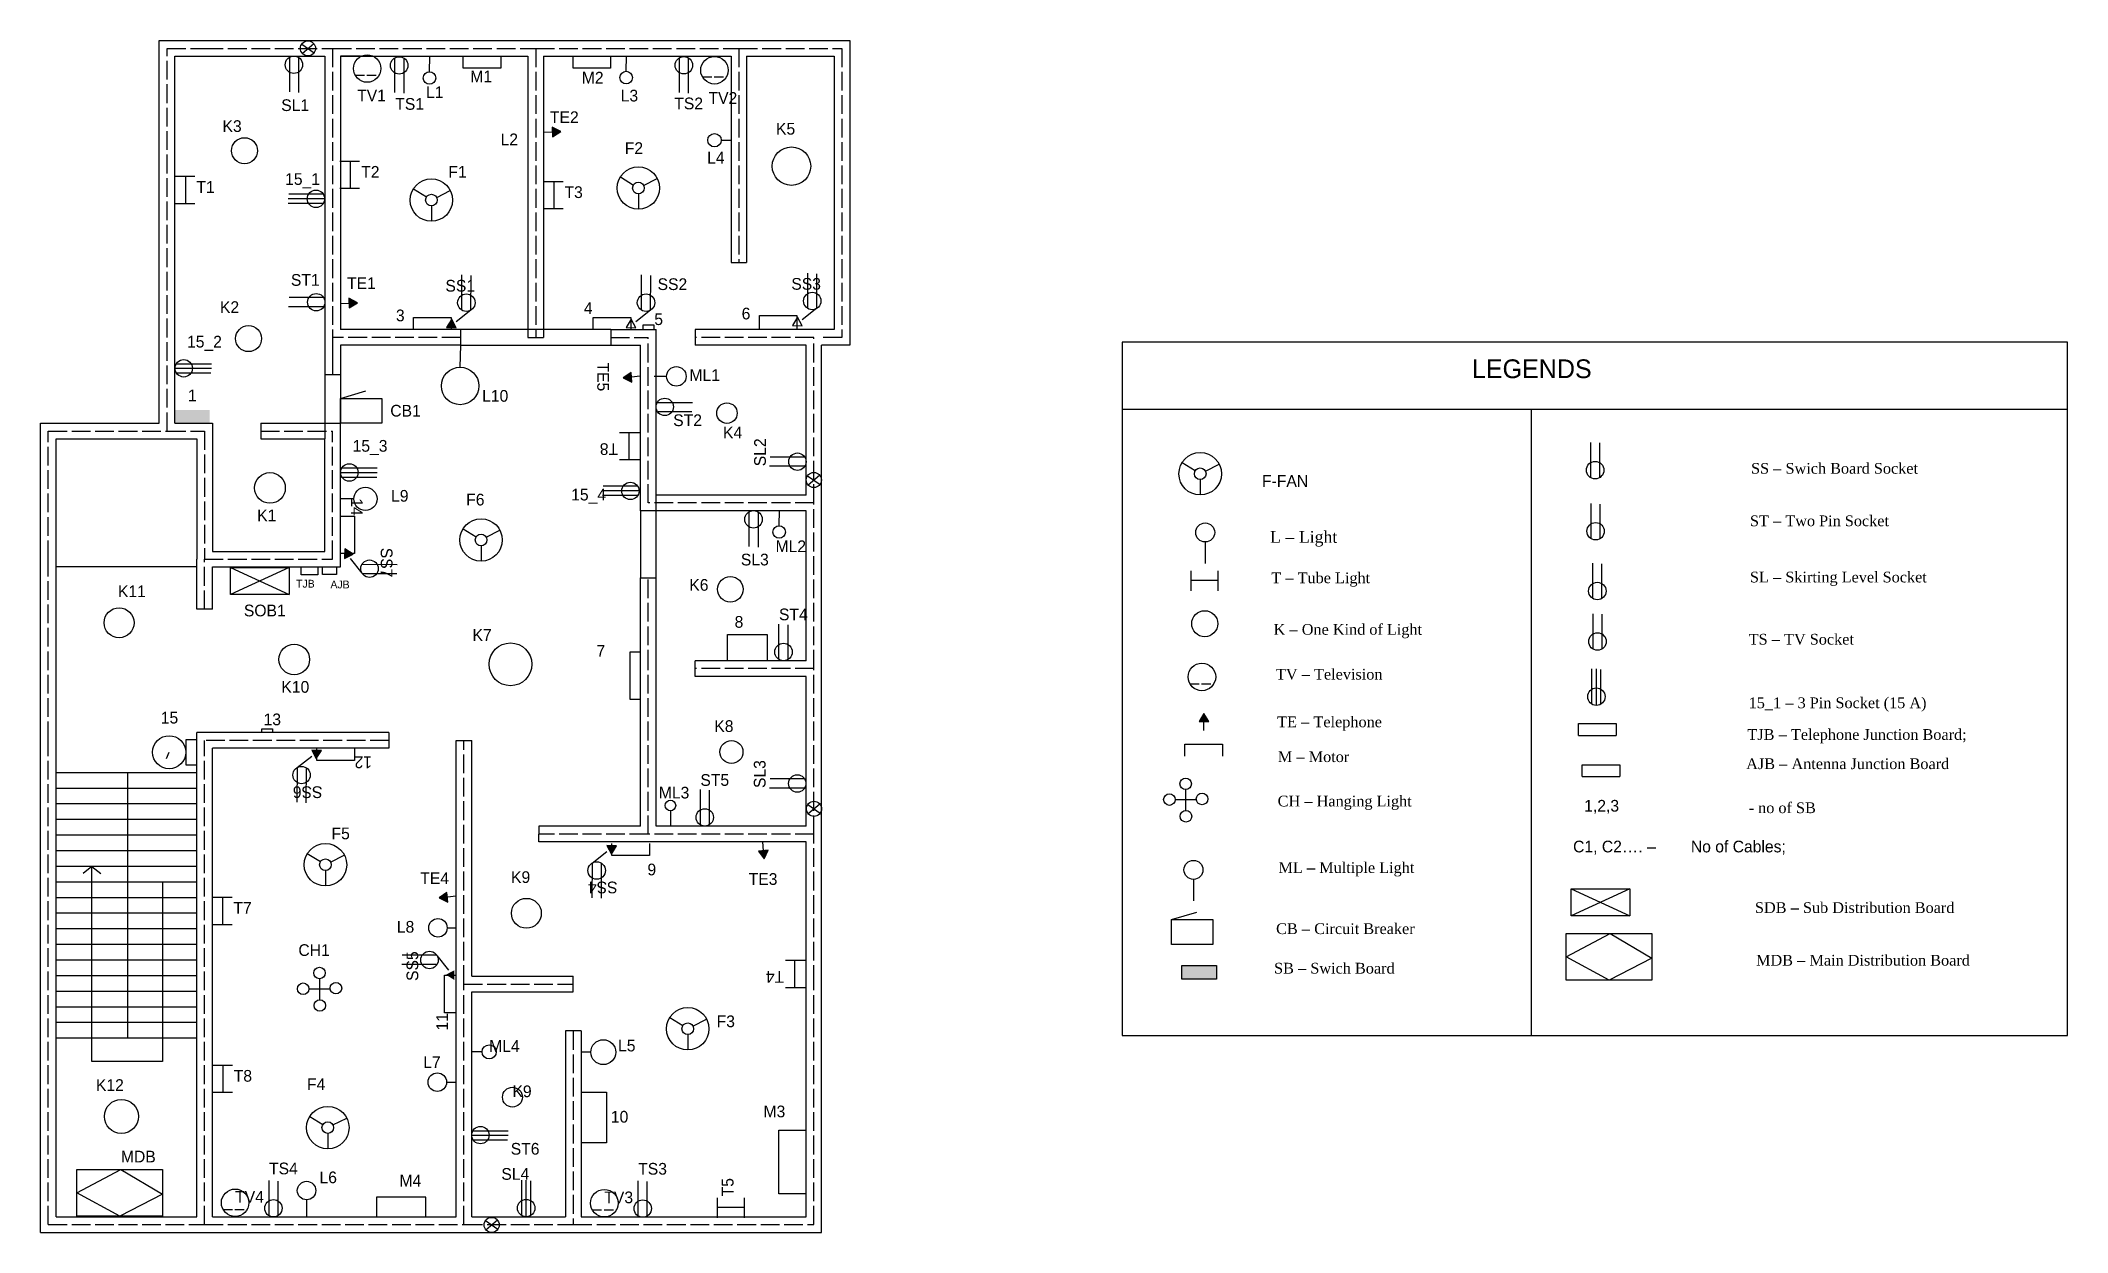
# Model space of a CAD drawing. Header units: inches. Extents: x -191 to 1106, y -76 to 687.
import ezdxf

# ---------------------------------------------------------------- set-up
doc = ezdxf.new("R2010")
doc.units = ezdxf.units.IN
doc.header["$MEASUREMENT"] = 0
doc.linetypes.add('ACAD_ISO02W100', pattern=[15, 12, -3])
doc.linetypes.add('ACAD_ISO03W100', pattern=[30, 12, -18])

msp = doc.modelspace()

# ---------------------------------------------------------------- hatches: boundary and pattern name
at = {"linetype": 'ACAD_ISO02W100'}
h = msp.add_hatch(color=256, dxfattribs=at)
h.set_gradient(color2=(0, 0, 0), one_color=1)
h.paths.add_polyline_path([(136.2, 632), (136.4, 625.8), (141.7, 629.1)])
h = msp.add_hatch(color=256, dxfattribs=at)
h.set_gradient(color2=(0, 0, 0), one_color=1)
h.paths.add_polyline_path([(11.5, 519.4), (6, 522.4), (6.2, 516.2)])
h = msp.add_hatch(color=256, dxfattribs=at)
h.set_gradient(color2=(0, 0, 0), one_color=1)
h.paths.add_polyline_path([(71.8, 509.1), (68.5, 503.8), (74.7, 503.6)])
h = msp.add_hatch(color=256, dxfattribs=at)
h.set_gradient(color2=(0, 0, 0), one_color=1)
h.paths.add_polyline_path([(181.5, 471.4), (187.2, 468.8), (186.6, 475)])
at = {"linetype": 'Continuous'}
h = msp.add_hatch(color=256, dxfattribs=at)
h.set_gradient(color1=(139, 142, 122), color2=(137, 140, 120), one_color=1, tint=0.51)
h.paths.add_polyline_path([(-83.2, 451), (-105.4, 451), (-105.4, 442.4), (-83.2, 442.4)])
at = {"linetype": 'ACAD_ISO02W100'}
h = msp.add_hatch(color=256, dxfattribs=at)
h.set_gradient(color2=(0, 0, 0), one_color=1)
h.paths.add_polyline_path([(8.7, 358.7), (3.4, 362), (3.2, 355.8)])
h = msp.add_hatch(color=256, dxfattribs=at)
h.set_gradient(color2=(0, 0, 0), one_color=1)
h.paths.add_polyline_path([(553.3, 256.7), (550.2, 251.4), (556.4, 251.4)])
h = msp.add_hatch(color=256, dxfattribs=at)
h.set_gradient(color2=(0, 0, 0), one_color=1)
h.paths.add_polyline_path([(-14.9, 227.7), (-11.6, 233), (-17.8, 233.1)])
h = msp.add_hatch(color=256, dxfattribs=at)
h.set_gradient(color2=(0, 0, 0), one_color=1)
h.paths.add_polyline_path([(174, 166.6), (177.3, 171.9), (171.1, 172.1)])
h = msp.add_hatch(color=256, dxfattribs=at)
h.set_gradient(color2=(0, 0, 0), one_color=1)
h.paths.add_polyline_path([(271.8, 163.5), (274.3, 169.1), (268.1, 168.5)])
h = msp.add_hatch(color=256, dxfattribs=at)
h.set_gradient(color2=(0, 0, 0), one_color=1)
h.paths.add_polyline_path([(63.8, 138.5), (69.4, 135.9), (68.8, 142.1)])
h = msp.add_hatch(color=256, dxfattribs=at)
h.set_gradient(color2=(0, 0, 0), one_color=1)
h.paths.add_polyline_path([(68.1, 89.4), (73.4, 86.1), (73.6, 92.3)])
at = {"linetype": 'Continuous'}
h = msp.add_hatch(color=256, dxfattribs=at)
h.set_gradient(color1=(139, 142, 122), color2=(137, 140, 120), one_color=1, tint=0.51)
h.paths.add_polyline_path([(561.3, 95.2), (539.1, 95.2), (539.1, 86.6), (561.3, 86.6)])

# ---------------------------------------------------------------- linework, layer by layer
for p, q in [((-115.4, 687.4), (-4.4, 687.4)), ((-32.1, 676.7), (-32.1, 654.5)), ((-26.3, 676.7), (-26.3, 654.1)), ((-24.2, 685.1), (-16.3, 679.6)), ((-23.9, 679.2), (-16.5, 685.5)), ((13.4, 677.4), (0.6, 677.4)), ((35.3, 676.3), (35.3, 654.1)), ((41.1, 676.3), (41.1, 653.7)), ((57.6, 667.4), (57.9, 677.4)), ((79.2, 669.8), (79.2, 677.5)), ((103.2, 677.5), (103.2, 669.8)), ((149.5, 669.7), (149.5, 677.4)), ((173.5, 677.4), (173.5, 669.7)), ((183.5, 667.7), (183.8, 677.7)), ((217.4, 676.4), (217.4, 654.2)), ((223.2, 676.4), (223.2, 653.8)), ((103.2, 669.8), (79.2, 669.8)), ((173.5, 669.7), (149.5, 669.7)), ((244.3, 623.6), (250.8, 623.6)), ((12.9, 610), (0.2, 610)), ((6.9, 610), (6.9, 592.6)), ((-92.5, 600.3), (-105.3, 600.3)), ((-98.5, 600.3), (-98.5, 582.9)), ((143.1, 597), (130.3, 597)), ((137.1, 597), (137.1, 579.7)), ((179.8, 600.1), (188.1, 594.9)), ((194.6, 594.7), (203.4, 599.1)), ((-9.5, 586.1), (-32.9, 586.1)), ((-10.3, 589), (-32.5, 589)), ((12.9, 592.6), (0.2, 592.6)), ((47.3, 592.5), (55.7, 587.3)), ((62.2, 587), (70.9, 591.4)), ((191.3, 589.2), (191.3, 579.4)), ((-92.5, 582.9), (-105.3, 582.9)), ((-10.3, 583.2), (-32.9, 583.2)), ((58.8, 581.6), (58.8, 571.8)), ((143.1, 579.7), (130.3, 579.7)), ((78.3, 514.8), (78.4, 537.4)), ((84.1, 514.8), (84.2, 537)), ((193.3, 514.8), (193.3, 537.4)), ((199.1, 514.8), (199.2, 537)), ((299.7, 516), (299.7, 538.6)), ((305.5, 516), (305.6, 538.1)), ((-10.1, 522.9), (-32.3, 522.9)), ((-10.1, 517), (-32.7, 517)), ((47.4, 502.4), (47.4, 510.1)), ((47.4, 510.1), (71.4, 510.1)), ((71.4, 510.1), (71.4, 502.4)), ((162.4, 502.4), (162.4, 510.1)), ((162.4, 510.1), (186.4, 510.1)), ((186.4, 510.1), (186.4, 502.4)), ((268.8, 502.4), (268.8, 511.3)), ((268.8, 511.3), (292.8, 511.3)), ((292.8, 511.3), (292.8, 502.4)), ((173.6, 502.4), (77.6, 502.4)), ((201.5, 505.3), (194.1, 505.3)), ((194.1, 505.3), (194.1, 502.4)), ((201.5, 502.4), (201.5, 505.3)), ((1106, 494.4), (501, 494.4)), ((501, 494.4), (501, 451.2)), ((1106, 451.2), (1106, 494.4)), ((-104.5, 480.5), (-81.9, 480.5)), ((77.2, 478.4), (77.6, 492.4)), ((77.6, 492.4), (173.6, 492.4)), ((-105.3, 477.6), (-81.9, 477.6)), ((-104.5, 474.7), (-82.3, 474.7)), ((-9.4, 473.4), (-9.4, 432.4)), ((0.6, 473.4), (0.6, 442.4)), ((209.4, 472.4), (201.5, 472.4)), ((0.6, 458.3), (16.8, 463.1)), ((203.4, 455.8), (226, 455.8)), ((203.5, 449.9), (225.6, 449.9)), ((501, 451.2), (501, 50.5)), ((762.9, 451.2), (501, 451.2)), ((762.9, 50.5), (762.9, 451.2)), ((1106, 451.2), (762.9, 451.2)), ((1106, 50.5), (1106, 451.2)), ((179.3, 436.5), (192, 436.5)), ((185.3, 419.2), (185.3, 436.5)), ((800.9, 407.6), (800.9, 430.2)), ((806.7, 407.7), (806.7, 429.8)), ((179.3, 419.2), (192, 419.2)), ((297.9, 420.7), (275.7, 420.7)), ((539.4, 417.3), (547.7, 412.1)), ((554.2, 411.8), (563, 416.2)), ((0.8, 410.9), (24.1, 410.9)), ((1.6, 413.8), (24.1, 413.8)), ((1.6, 408), (23.8, 408)), ((297.9, 414.9), (275.3, 414.9)), ((299.6, 408.8), (307.6, 403.3)), ((299.9, 402.9), (307.3, 409.2)), ((550.9, 406.4), (550.9, 396.6)), ((9.1, 394), (0.6, 394)), ((191.8, 399.1), (168.4, 399.1)), ((191, 396.2), (168.4, 396.2)), ((190.9, 402.1), (168.8, 402.1)), ((202.6, 343.4), (202.6, 396.4)), ((801.1, 368.5), (801.1, 391.1)), ((807, 368.6), (807, 390.7)), ((0.6, 383), (9.7, 383)), ((9.7, 383), (9.7, 359)), ((192.6, 386.4), (192.6, 343.4)), ((262.1, 385.7), (262.1, 363.5)), ((267.9, 385.7), (267.9, 363.1)), ((281.4, 376.8), (281.6, 386.8)), ((79.1, 374.9), (87.4, 369.7)), ((90.6, 364), (90.6, 354.2)), ((93.9, 369.4), (102.7, 373.9)), ((554.1, 366.4), (554.1, 352.6)), ((-13.9, 350.4), (-13.9, 345.3)), ((-10.8, 345.5), (-10.8, 350.4)), ((-1.9, 350.4), (-1.9, 345.5)), ((9.7, 359), (0.6, 359)), ((14.4, 352.2), (37, 352.1)), ((802.2, 330.2), (802.2, 352.8)), ((808, 330.3), (808, 352.4)), ((-32.3, 350), (-69.8, 332.8)), ((-69.8, 350), (-32.3, 332.8)), ((-24.5, 345.3), (-24.5, 350)), ((-13.9, 345.3), (-24.5, 345.3)), ((-1.9, 345.5), (-10.8, 345.5)), ((14.4, 346.3), (36.6, 346.3)), ((544.9, 348), (544.9, 335.2)), ((544.9, 342), (562.3, 342)), ((562.3, 348), (562.3, 335.2)), ((281.3, 291.2), (281.3, 313.8)), ((287.1, 291.3), (287.1, 313.4)), ((802.4, 297.9), (802.4, 320.5)), ((808.2, 297.9), (808.2, 320.1)), ((248.3, 290.4), (248.3, 307.2)), ((248.3, 307.2), (273.8, 307.2)), ((273.8, 307.2), (273.8, 290.4)), ((192.6, 295.9), (185.9, 295.9)), ((185.9, 295.9), (185.9, 265.7)), ((801.6, 262.6), (801.6, 285.2)), ((804.5, 261.8), (804.5, 285.2)), ((807.4, 262.7), (807.4, 284.8)), ((185.9, 265.7), (192.6, 265.7)), ((-49.7, 244.4), (-49.7, 246.9)), ((-49.7, 246.9), (-42.8, 246.9)), ((-42.8, 246.9), (-42.8, 244.4)), ((793.1, 242.6), (793.1, 250.2)), ((793.1, 250.2), (817.1, 250.2)), ((817.1, 250.2), (817.1, 242.6)), ((-91.4, 239.7), (-98.4, 239.7)), ((-98.4, 239.7), (-98.4, 223.8)), ((-14.5, 226.6), (-14.5, 234.3)), ((9.5, 234.3), (9.5, 226.6)), ((541.1, 229.3), (541.1, 236.9)), ((541.1, 236.9), (565.1, 236.9)), ((565.1, 236.9), (565.1, 229.3)), ((793.1, 242.6), (817.1, 242.6)), ((-110.7, 227.9), (-109, 231.8)), ((-98.4, 223.8), (-91.4, 223.8)), ((-27.2, 221.9), (-27.3, 199.8)), ((-21.4, 222), (-21.5, 199.4)), ((9.5, 226.6), (-14.5, 226.6)), ((795.5, 216.2), (795.5, 223.8)), ((795.5, 223.8), (819.5, 223.8)), ((819.5, 223.8), (819.5, 216.2)), ((-91.4, 218.7), (-181.4, 218.7)), ((-91.4, 208.7), (-181.4, 208.7)), ((-135.8, 218.7), (-135.8, 48.7)), ((231, 185.3), (231, 207.9)), ((297.8, 208.9), (275.2, 208.9)), ((297.7, 214.7), (275.6, 214.7)), ((541.6, 207.9), (541.6, 194.5)), ((795.5, 216.2), (819.5, 216.2)), ((-91.4, 198.7), (-181.4, 198.7)), ((236.8, 185.3), (236.8, 207.5)), ((299.7, 198.4), (307.6, 192.9)), ((300, 192.5), (307.4, 198.8)), ((534.9, 201.5), (548.5, 201.5)), ((-91.4, 188.7), (-181.4, 188.7)), ((211.8, 194.3), (211.8, 184.4)), ((-91.4, 178.7), (-181.4, 178.7)), ((-91.4, 168.7), (-181.4, 168.7)), ((174.4, 165.6), (174.4, 173.3)), ((198.4, 173.3), (198.4, 165.6)), ((-91.4, 158.7), (-181.4, 158.7)), ((-158.6, 158.7), (-164.1, 154.2)), ((-158.6, 33.9), (-158.6, 158.7)), ((-158.6, 158.7), (-152.8, 154.2)), ((-20.6, 167), (-12.2, 161.8)), ((-9, 156.1), (-9, 146.3)), ((-5.7, 161.5), (3, 166)), ((161.7, 160.9), (161.6, 138.7)), ((167.5, 160.9), (167.4, 138.3)), ((198.4, 165.6), (174.4, 165.6)), ((-91.4, 148.7), (-181.4, 148.7)), ((-113.4, 148.7), (-113.4, 33.9)), ((546.6, 150.4), (546.6, 136.6)), ((825.8, 144.3), (788.3, 127.1)), ((788.3, 144.3), (825.8, 127.1)), ((-91.4, 138.7), (-181.4, 138.7)), ((-68.8, 138.8), (-81.6, 138.8)), ((-74.8, 138.8), (-74.8, 121.4)), ((-91.4, 128.7), (-181.4, 128.7)), ((-91.4, 118.7), (-181.4, 118.7)), ((-68.8, 121.4), (-81.6, 121.4)), ((69, 119.4), (74.6, 119.4)), ((532.5, 124.8), (548.7, 129.5)), ((-91.4, 108.7), (-181.4, 108.7)), ((785.1, 100.8), (813.4, 115.8)), ((813.4, 115.8), (839.9, 100)), ((-91.4, 98.7), (-181.4, 98.7)), ((62.4, 95.9), (39.8, 96)), ((62.4, 101.8), (40.2, 101.8)), ((285.5, 98.7), (298.2, 98.7)), ((291.5, 81.3), (291.5, 98.7)), ((812.6, 85.9), (785.1, 100.8)), ((839.9, 100), (812.6, 85.9)), ((-91.4, 88.7), (-181.4, 88.7)), ((-91.4, 78.7), (-181.4, 78.7)), ((-19.6, 80.4), (-6, 80.4)), ((-12.8, 86.8), (-12.8, 73.4)), ((67.1, 65), (67.1, 89)), ((67.1, 89), (74.7, 89)), ((285.5, 81.3), (298.2, 81.3)), ((-91.4, 68.7), (-181.4, 68.7)), ((74.7, 65), (67.1, 65)), ((-91.4, 58.7), (-181.4, 58.7)), ((211.4, 62), (219.7, 56.8)), ((226.2, 56.5), (235, 60.9)), ((-91.4, 48.7), (-181.4, 48.7)), ((91.2, 40), (84.6, 40)), ((160.8, 39.8), (154.6, 39.8)), ((222.9, 51.1), (222.9, 41.3)), ((501, 50.5), (762.9, 50.5)), ((762.9, 50.5), (1106, 50.5)), ((-113.4, 33.9), (-158.6, 33.9)), ((-68.6, 31.3), (-81.4, 31.3)), ((-74.6, 31.3), (-74.6, 14)), ((-68.6, 14), (-81.4, 14)), ((68.6, 20.6), (74.6, 20.6)), ((154.6, 14.2), (170.8, 14.2)), ((170.8, 14.2), (170.8, -18.3)), ((-19, -1.3), (-10.7, -6.5)), ((-7.5, -12.2), (-7.5, -22.1)), ((-4.2, -6.8), (4.6, -2.4)), ((85.4, -10.5), (108, -10.5)), ((281.3, -50.8), (281.3, -10.2)), ((281.3, -10.2), (298.6, -10.2)), ((84.6, -13.3), (108, -13.4)), ((85.4, -16.3), (107.6, -16.3)), ((170.8, -18.3), (154.6, -18.3)), ((-168.2, -50.3), (-139.9, -35.4)), ((-139.9, -35.4), (-113.4, -51.1)), ((-140.7, -65.2), (-168.2, -50.3)), ((-113.4, -51.1), (-140.7, -65.2)), ((-45.1, -64.9), (-45.1, -42.3)), ((-39.3, -64.8), (-39.3, -42.7)), ((116.6, -64.8), (116.6, -42.2)), ((119.5, -65.6), (119.5, -42.2)), ((122.4, -64.8), (122.4, -42.6)), ((191.2, -65.1), (191.2, -42.5)), ((197, -65.1), (197, -42.9)), ((298.6, -50.8), (281.3, -50.8)), ((-21.1, -54.7), (-21.1, -65.6)), ((55.3, -53.1), (23.6, -53.1)), ((23.6, -53.1), (23.6, -65.6)), ((55.3, -65.6), (55.3, -53.1)), ((241.8, -53.4), (241.8, -66.2)), ((241.8, -59.4), (259.1, -59.4)), ((259.1, -53.4), (259.1, -66.2)), ((-81.4, -65.6), (74.6, -65.6)), ((93.4, -68), (101.3, -73.5)), ((93.7, -73.9), (101.1, -67.6))]:
    msp.add_line(p, q, dxfattribs=at)
for p, q in [((-115.4, 442.4), (-115.4, 687.4)), ((-105.4, 677.4), (-9.4, 677.4)), ((-105.4, 442.4), (-105.4, 677.4)), ((-9.4, 677.4), (-9.4, 497.4)), ((-4.4, 687.4), (125.6, 687.4)), ((0.6, 677.4), (120.6, 677.4)), ((0.6, 677.4), (0.6, 502.4)), ((0.6, 677.4), (0.6, 502.4)), ((0.6, 677.4), (0.6, 502.4)), ((120.6, 677.4), (120.6, 497.4)), ((125.6, 687.4), (255.6, 687.4)), ((130.6, 677.4), (250.6, 677.4)), ((130.6, 677.4), (130.6, 497.4)), ((250.6, 677.4), (250.6, 545.4)), ((255.6, 687.4), (326.6, 687.4)), ((260.6, 677.4), (260.6, 545.4)), ((260.6, 677.4), (260.6, 545.4)), ((260.6, 677.4), (316.6, 677.4)), ((316.6, 677.4), (316.6, 502.4)), ((326.6, 687.4), (326.6, 492.4)), ((250.6, 545.4), (260.6, 545.4)), ((-9.4, 497.4), (-9.4, 473.4)), ((-4.4, 497.4), (-4.4, 473.4)), ((77.6, 502.4), (0.6, 502.4)), ((77.6, 492.4), (77.6, 502.4)), ((120.6, 497.4), (130.6, 497.4)), ((173.6, 502.4), (202.6, 502.4)), ((173.6, 502.4), (173.6, 492.4)), ((202.6, 396.4), (202.6, 502.4)), ((303.6, 502.4), (227.6, 502.4)), ((227.6, 502.4), (227.6, 492.4)), ((316.6, 502.4), (303.6, 502.4)), ((77.6, 492.4), (0.6, 492.4)), ((77.6, 492.4), (0.6, 492.4)), ((0.6, 492.4), (0.6, 473.4)), ((173.6, 492.4), (192.6, 492.4)), ((192.6, 386.4), (192.6, 492.4)), ((192.6, 391.4), (192.6, 492.4)), ((298.6, 492.4), (227.6, 492.4)), ((298.6, 396.4), (298.6, 492.4)), ((308.6, 391.4), (308.6, 492.4)), ((326.6, 492.4), (308.6, 492.4)), ((0.6, 473.4), (-9.4, 473.4)), ((-191.4, 442.4), (-115.4, 442.4)), ((-191.4, 355.4), (-191.4, 442.4)), ((-105.4, 442.4), (-81.4, 442.4)), ((-81.4, 442.4), (-81.4, 360.4)), ((-50.4, 442.4), (0.6, 442.4)), ((-50.4, 442.4), (-50.4, 432.4)), ((0.6, 350.4), (0.6, 442.4)), ((-181.4, 432.4), (-110.4, 432.4)), ((-181.4, 355.4), (-181.4, 432.4)), ((-110.4, 432.4), (-91.4, 432.4)), ((-91.4, 432.4), (-91.4, 355.4)), ((-50.4, 432.4), (-9.4, 432.4)), ((-9.4, 360.4), (-9.4, 432.4)), ((298.6, 396.4), (202.6, 396.4)), ((308.6, 285.4), (308.6, 391.4)), ((298.6, 386.4), (192.6, 386.4)), ((298.6, 386.4), (197.6, 386.4)), ((298.6, 290.4), (298.6, 386.4)), ((-191.4, 239.4), (-191.4, 355.4)), ((-181.4, 239.4), (-181.4, 355.4)), ((-91.4, 350.4), (-181.4, 350.4)), ((-91.4, 323.4), (-91.4, 355.4)), ((-81.4, 360.4), (-9.4, 360.4)), ((-81.4, 350.4), (0.6, 350.4)), ((-81.4, 323.4), (-81.4, 350.4)), ((192.6, 285.4), (192.6, 343.4)), ((192.6, 343.4), (202.6, 343.4)), ((202.6, 285.4), (202.6, 343.4)), ((-81.4, 323.4), (-91.4, 323.4)), ((298.6, 290.4), (227.6, 290.4)), ((227.6, 280.4), (227.6, 290.4)), ((192.6, 184.4), (192.6, 285.4)), ((202.6, 184.4), (202.6, 285.4)), ((298.6, 280.4), (227.6, 280.4)), ((298.6, 184.4), (298.6, 280.4)), ((298.6, 184.4), (298.6, 280.4)), ((308.6, 179.4), (308.6, 285.4)), ((-191.4, -75.6), (-191.4, 239.4)), ((-181.4, -65.6), (-181.4, 239.4)), ((31.6, 244.4), (-91.4, 244.4)), ((-91.4, -65.6), (-91.4, 244.4)), ((31.6, 234.4), (-81.4, 234.4)), ((-81.4, -65.6), (-81.4, 234.4)), ((31.6, 244.4), (31.6, 234.4)), ((74.6, 83.4), (74.6, 239.4)), ((74.6, 239.4), (84.6, 239.4)), ((84.6, 88.4), (84.6, 239.4)), ((192.6, 184.4), (127.6, 184.4)), ((127.6, 184.4), (127.6, 179.4)), ((298.6, 184.4), (202.6, 184.4)), ((127.6, 174.4), (127.6, 179.4)), ((197.6, 174.4), (127.6, 174.4)), ((298.6, 174.4), (197.6, 174.4)), ((298.6, 174.4), (197.6, 174.4)), ((298.6, 83.4), (298.6, 174.4)), ((308.6, 83.4), (308.6, 179.4)), ((74.6, -65.6), (74.6, 83.4)), ((84.6, 88.4), (149.6, 88.4)), ((84.6, 78.4), (149.6, 78.4)), ((84.6, -65.6), (84.6, 78.4)), ((149.6, 78.4), (149.6, 88.4)), ((298.6, -65.6), (298.6, 83.4)), ((308.6, -75.6), (308.6, 83.4)), ((144.6, 53.4), (144.6, -65.6)), ((154.6, 53.4), (144.6, 53.4)), ((154.6, 53.4), (154.6, -65.6)), ((-191.4, -75.6), (-86.4, -75.6)), ((-181.4, -65.6), (-91.4, -65.6)), ((-86.4, -75.6), (79.6, -75.6)), ((79.6, -75.6), (149.6, -75.6)), ((84.6, -65.6), (144.6, -65.6)), ((149.6, -75.6), (308.6, -75.6)), ((154.6, -65.6), (298.6, -65.6)), ((154.6, -65.6), (298.6, -65.6)), ((154.6, -65.6), (298.6, -65.6))]:
    msp.add_line(p, q)
at = {"linetype": 'ACAD_ISO02W100'}
for p, q in [((-110.4, 437.4), (-110.4, 682.4)), ((-110.4, 682.4), (-86.4, 682.4)), ((-86.4, 682.4), (-4.4, 682.4)), ((-4.4, 682.4), (125.6, 682.4)), ((-4.4, 682.4), (-4.4, 497.4)), ((125.6, 682.4), (255.6, 682.4)), ((125.6, 682.4), (125.6, 497.4)), ((255.6, 682.4), (321.6, 682.4)), ((255.6, 682.4), (255.6, 545.4)), ((321.6, 682.4), (321.6, 497.4)), ((130.7, 628.8), (136.3, 628.9)), ((0.5, 519.1), (6.1, 519.3)), ((84.1, 514.8), (73.3, 506.3)), ((199.1, 514.8), (188.2, 506.3)), ((305.5, 516), (294.6, 507.5)), ((77.6, 497.4), (-4.4, 497.4)), ((173.6, 497.4), (197.6, 497.4)), ((197.6, 391.4), (197.6, 497.4)), ((303.6, 497.4), (227.6, 497.4)), ((303.6, 391.4), (303.6, 497.4)), ((192.5, 472.5), (186.9, 471.9)), ((-186.4, 355.4), (-186.4, 437.4)), ((-186.4, 437.4), (-110.4, 437.4)), ((-110.4, 437.4), (-86.4, 437.4)), ((-86.4, 437.4), (-86.4, 355.4)), ((-50.4, 437.4), (-4.4, 437.4)), ((-4.4, 355.4), (-4.4, 437.4)), ((303.6, 391.4), (197.6, 391.4)), ((303.6, 285.4), (303.6, 391.4)), ((-186.4, 239.4), (-186.4, 355.4)), ((-86.4, 323.4), (-86.4, 355.4)), ((-86.4, 355.4), (-4.4, 355.4)), ((14.4, 346.4), (6, 357.2)), ((197.6, 285.4), (197.6, 343.4)), ((197.6, 179.4), (197.6, 285.4)), ((303.6, 285.4), (227.6, 285.4)), ((303.6, 179.4), (303.6, 285.4)), ((553.3, 245.7), (553.3, 251.4)), ((-186.4, -70.6), (-186.4, 239.4)), ((-86.4, -70.6), (-86.4, 239.4)), ((31.6, 239.4), (-86.4, 239.4)), ((79.6, 83.4), (79.6, 239.4)), ((-27.2, 222), (-16.3, 230.4)), ((197.6, 179.4), (127.6, 179.4)), ((161.7, 160.9), (172.5, 169.4)), ((303.6, 179.4), (197.6, 179.4)), ((270.7, 174.4), (271.2, 168.8)), ((303.6, 83.4), (303.6, 179.4)), ((74.7, 139.6), (69.1, 139)), ((62.4, 101.7), (70.8, 90.9)), ((79.6, -70.6), (79.6, 83.4)), ((79.6, 83.4), (149.6, 83.4)), ((303.6, -70.6), (303.6, 83.4)), ((149.6, 53.4), (149.6, -70.6)), ((-186.4, -70.6), (-86.4, -70.6)), ((-86.4, -70.6), (79.6, -70.6)), ((79.6, -70.6), (149.6, -70.6)), ((149.6, -70.6), (303.6, -70.6))]:
    msp.add_line(p, q, dxfattribs=at)
at = {"linetype": 'ACAD_ISO02W100', "ltscale": 0.5}
for p, q in [((9.9, 665.2), (25.4, 665.2)), ((232.3, 664.1), (247.7, 664.1)), ((544.2, 275.7), (559.7, 275.7)), ((-74.5, -60.9), (-59.1, -60.9)), ((161.8, -61.1), (177.2, -61.1))]:
    msp.add_line(p, q, dxfattribs=at)
at = {"linetype": 'ACAD_ISO03W100'}
msp.add_line((321.6, 497.4), (303.6, 497.4), dxfattribs=at)
at = {"linetype": 'ACAD_ISO02W100'}
for points in [[(141.7, 629.1), (136.2, 632), (136.4, 625.8)], [(11.5, 519.4), (6, 522.4), (6.2, 516.2)], [(68.5, 503.8), (74.7, 503.6), (71.8, 509.1)], [(183.5, 503.8), (189.7, 503.6), (186.7, 509.1)], [(289.9, 505), (296.1, 504.8), (293.1, 510.3)], [(181.5, 471.4), (187.2, 468.8), (186.6, 475)], [(3.4, 362), (3.2, 355.8), (8.7, 358.7)], [(553.3, 256.7), (550.2, 251.4), (556.4, 251.4)], [(-11.6, 233), (-17.8, 233.1), (-14.9, 227.7)], [(177.3, 171.9), (171.1, 172.1), (174, 166.6)], [(271.8, 163.5), (274.3, 169.1), (268.1, 168.5)], [(63.8, 138.5), (69.4, 135.9), (68.8, 142.1)]]:
    msp.add_lwpolyline(points, close=True, dxfattribs=at)
at = {"linetype": 'Continuous'}
for points in [[(0.6, 458.3), (27.1, 458.3), (27.1, 442.4), (0.6, 442.4)], [(-69.8, 350), (-32.3, 350), (-32.3, 332.8), (-69.8, 332.8)], [(788.3, 144.3), (825.8, 144.3), (825.8, 127.1), (788.3, 127.1)], [(532.5, 124.8), (559, 124.8), (559, 108.8), (532.5, 108.8)], [(785.1, 115.8), (839.9, 115.8), (839.9, 85.9), (785.1, 85.9)], [(539.1, 95.2), (561.3, 95.2), (561.3, 86.6), (539.1, 86.6)], [(-168.2, -35.4), (-113.4, -35.4), (-113.4, -65.2), (-168.2, -65.2)]]:
    msp.add_lwpolyline(points, close=True, dxfattribs=at)
for centre, radius in [((-29.2, 671.9), 5.58), ((-20.2, 682.4), 4.85), ((17.7, 669.5), 8.81), ((38.2, 671.5), 5.58), ((220.4, 671.6), 5.58), ((240, 668.4), 8.81), ((57.6, 663.4), 4.01), ((183.5, 663.7), 4.01), ((-60.8, 616.9), 8.32), ((240, 623.6), 4.31), ((289.3, 607), 12.3), ((58.8, 585.3), 13.6), ((191.3, 593), 13.6), ((-15.1, 586.1), 5.58), ((58.8, 585.3), 3.73), ((191.3, 593), 3.73), ((-14.9, 519.9), 5.58), ((81.2, 519.6), 5.58), ((196.2, 519.6), 5.58), ((302.6, 520.7), 5.58), ((-58.2, 496.6), 8.32), ((-99.7, 477.6), 5.58), ((77.2, 466.3), 12), ((215.6, 472.4), 6.25), ((208.2, 452.9), 5.58), ((248, 448.9), 6.54), ((6.3, 410.9), 5.58), ((293.1, 417.8), 5.58), ((550.9, 410.1), 13.6), ((803.7, 412.4), 5.58), ((-44.5, 401), 9.82), ((186.2, 399.1), 5.58), ((303.6, 406.1), 4.85), ((550.9, 410.1), 3.73), ((16.6, 394), 7.44), ((90.6, 367.7), 13.6), ((265, 380.9), 5.58), ((281.4, 372.8), 4.01), ((554.1, 372.5), 6.09), ((804, 373.3), 5.58), ((90.6, 367.7), 3.73), ((19.2, 349.3), 5.58), ((250.2, 336.1), 8.17), ((805.1, 335), 5.58), ((-141.1, 314.7), 9.58), ((553.8, 314.1), 8.32), ((-29, 291.2), 9.82), ((109.4, 288.1), 13.7), ((284.2, 296), 5.58), ((805.2, 302.7), 5.58), ((552, 280), 8.81), ((804.5, 267.4), 5.58), ((-109, 231.8), 10.6), ((250.9, 232), 7.36), ((-24.3, 217.2), 5.58), ((293, 211.8), 5.58), ((541.6, 211.6), 3.69), ((211.8, 197.7), 3.38), ((233.8, 190.1), 5.58), ((303.7, 195.6), 4.85), ((531.2, 201.5), 3.69), ((552.1, 201.9), 3.69), ((541.8, 190.8), 3.69), ((-9, 159.8), 13.6), ((-9, 159.8), 3.73), ((164.6, 156.1), 5.58), ((546.6, 156.5), 6.09), ((119.6, 128.7), 9.57), ((63, 119.4), 5.92), ((57.6, 98.8), 5.58), ((-12.8, 90.5), 3.69), ((-23.3, 80.4), 3.69), ((-2.3, 80.8), 3.69), ((-12.6, 69.7), 3.69), ((222.9, 54.8), 13.6), ((222.9, 54.8), 3.73), ((95.8, 40), 4.53), ((168.8, 39.8), 7.97), ((62.6, 20.6), 5.92), ((110.7, 11), 6.34), ((-139.6, -1.3), 10.9), ((-7.5, -8.5), 13.6), ((-7.5, -8.5), 3.73), ((90.2, -13.3), 5.58), ((-66.8, -56.6), 8.81), ((-21.1, -48.8), 5.92), ((169.5, -56.9), 8.81), ((-42.3, -60.1), 5.58), ((119.5, -60), 5.58), ((194.1, -60.3), 5.58), ((97.4, -70.8), 4.85)]:
    msp.add_circle(centre, radius, dxfattribs=at)

# ---------------------------------------------------------------- texts
at = {"linetype": 'Continuous', "attachment_point": 1}
for s, insert, char_height, width in [('M1', (83.7, 668.2), 7.5, 16.984), ('M2', (155.1, 667.4), 7.5, 16.984), ('SL1', (-37.3, 649.8), 7.5, 73.851), ('TV1', (11.3, 656), 7.5, 16.984), ('TS1', (35.7, 650.6), 7.5, 16.984), ('L1', (55.4, 658.1), 7.5, 16.984), ('L3', (180, 655.9), 7.5, 16.984), ('TS2', (214.3, 650.9), 7.5, 16.984), ('TV2', (236.2, 654.4), 7.5, 16.984), ('K3', (-74.9, 636.4), 7.5, 73.851), ('TE2', (134.7, 642.1), 7.5, 16.984), ('L2', (103.1, 627.9), 7.5, 16.984), ('K5', (279.4, 634.7), 7.5, 16.984), ('F2', (182.6, 622.3), 7.5, 16.984), ('L4', (235.3, 616.2), 7.5, 16.984), ('T1', (-91.6, 597.4), 7.5, 73.851), ('15_1', (-34.8, 602.5), 7.5, 73.851), ('T2', (13.9, 607.1), 7.5, 73.851), ('F1', (69.7, 607.1), 7.5, 16.984), ('T3', (144, 594.1), 7.5, 73.851), ('ST1', (-31.1, 537.9), 7.5, 73.851), ('TE1', (4.8, 535.8), 7.5, 16.984), ('SS1', (67.8, 534.2), 7.5, 16.984), ('SS2', (203.6, 535.2), 7.5, 16.984), ('SS3', (289.2, 535.4), 7.5, 16.984), ('K2', (-76.5, 520.5), 7.5, 73.851), ('4', (156.4, 519.9), 7.5, 16.984), ('3', (36.1, 515.2), 7.5, 16.984), ('5', (201.5, 512.8), 7.5, 16.984), ('6', (257.4, 516.4), 7.5, 16.984), ('15_2', (-97.6, 498.4), 7.5, 73.851), ('LEGENDS', (724.8, 483.3), 12, 357.589), ('ML1', (224, 477), 7.5, 73.851), ('1', (-97, 464), 7.5, 73.851), ('CB1', (32.5, 454.2), 7.5, 16.984), ('L10', (91.3, 463.7), 7.5, 16.984), ('ST2', (213.6, 448.1), 7.5, 73.851), ('15_3', (8.4, 431.7), 7.5, 73.851), ('K4', (245.5, 440.2), 7.5, 73.851), (' {\\fTimesNewRomanPSMT|b0|i0|c0|p32;\\H0.9167x;SS \\fArial|b0|i0|c0|p34;–\\fTimesNewRomanPSMT|b0|i0|c0|p32; Swich Board Socket}', (900.7, 417), 7.5, 152.302), ('F-FAN', (590.5, 409.2), 7.5, 73.851), ('L9', (33, 399.7), 7.5, 16.984), ('F6', (81.1, 397.3), 7.5, 16.984), ('15_4', (148.3, 400.5), 7.5, 16.984), ('K1', (-52.7, 387.2), 7.5, 16.984), (' {\\fTimesNewRomanPSMT|b0|i0|c0|p32;\\H0.9167x;ST \\fArial|b0|i0|c0|p34;–\\fTimesNewRomanPSMT|b0|i0|c0|p32; Two Pin Socket}', (900, 383.4), 7.5, 132.413), ('ML2', (279.1, 367.4), 7.5, 16.984), (' {\\fTimesNewRomanPSMT|b0|i0|c0|p32;L \\fArial|b0|i0|c0|p34;–\\fTimesNewRomanPSMT|b0|i0|c0|p32; Light}', (592.9, 373.4), 7.5, 73.851), ('SL3', (256.9, 358.9), 7.5, 73.851), ('K11', (-141.8, 338.6), 7.5, 16.984), ('TJB', (-27.8, 342.2), 5, 16.984), ('AJB', (-5.8, 341.7), 5, 16.984), ('K6', (223.9, 342.7), 7.5, 73.851), (' {\\fTimesNewRomanPSMT|b0|i0|c0|p32;\\H0.9167x;T \\fArial|b0|i0|c0|p34;–\\fTimesNewRomanPSMT|b0|i0|c0|p32; Tube Light}', (593.6, 346.9), 7.5, 93.238), (' {\\fTimesNewRomanPSMT|b0|i0|c0|p32;\\H0.9167x;SL \\fArial|b0|i0|c0|p34;–\\fTimesNewRomanPSMT|b0|i0|c0|p32; Skirting Level Socket}', (900, 347.4), 7.5, 187.661), ('SOB1', (-61.2, 326.3), 7.5, 16.984), ('8', (252.9, 319), 7.5, 73.851), ('ST4', (281.3, 323.8), 7.5, 73.851), (' {\\fTimesNewRomanPSMT|b0|i0|c0|p32;\\H0.9167x;K \\fArial|b0|i0|c0|p34;–\\fTimesNewRomanPSMT|b0|i0|c0|p32; One Kind of Light}', (595.1, 313.9), 7.5, 134.301), ('K7', (85.1, 310.6), 7.5, 16.984), ('7', (164.5, 300.5), 7.5, 16.984), (' {\\fTimesNewRomanPSMT|b0|i0|c0|p32;\\H0.9167x;TS \\fArial|b0|i0|c0|p34;–\\fTimesNewRomanPSMT|b0|i0|c0|p32; TV Socket}', (899.2, 307.6), 7.5, 110.314), (' {\\fTimesNewRomanPSMT|b0|i0|c0|p32;\\H0.9167x;TV \\fArial|b0|i0|c0|p34;–\\fTimesNewRomanPSMT|b0|i0|c0|p32; Television}', (596.6, 285.2), 7.5, 109.927), ('K10', (-37.2, 277.4), 7.5, 16.984), (' {\\fTimesNewRomanPSMT|b0|i0|c0|p32;\\H0.9167x;15_1 \\fArial|b0|i0|c0|p34;–\\fTimesNewRomanPSMT|b0|i0|c0|p32; 3 Pin Socket (15 A)}', (899.2, 266.9), 7.5, 163.352), ('15', (-114.4, 257.7), 7.5, 16.984), ('13', (-48.6, 256.6), 7.5, 16.984), ('K8', (239.9, 252.3), 7.5, 73.851), (' {\\fTimesNewRomanPSMT|b0|i0|c0|p32;\\H0.9167x;TE \\fArial|b0|i0|c0|p34;–\\fTimesNewRomanPSMT|b0|i0|c0|p32; Telephone}', (597.4, 254.7), 7.5, 127.125), (' {\\fTimesNewRomanPSMT|b0|i0|c0|p32;\\H0.9167x;TJB \\fArial|b0|i0|c0|p34;–\\fTimesNewRomanPSMT|b0|i0|c0|p32; Telephone Junction Board;}', (898.4, 246.6), 7.5, 226.334), (' {\\fTimesNewRomanPSMT|b0|i0|c0|p32;\\H0.9167x;M \\fArial|b0|i0|c0|p34;–\\fTimesNewRomanPSMT|b0|i0|c0|p32; Motor}', (597.8, 232.4), 7.5, 73.851), (' {\\fTimesNewRomanPSMT|b0|i0|c0|p32;\\H0.9167x;AJB \\fArial|b0|i0|c0|p34;–\\fTimesNewRomanPSMT|b0|i0|c0|p32; Antenna Junction Board}', (897.6, 227.9), 7.5, 186.556), ('ML3', (204.4, 209.7), 7.5, 73.851), ('ST5', (231, 217.8), 7.5, 73.851), (' {\\fTimesNewRomanPSMT|b0|i0|c0|p32;\\H0.9167x;CH \\fArial|b0|i0|c0|p34;–\\fTimesNewRomanPSMT|b0|i0|c0|p32; Hanging Light}', (597.7, 204), 7.5, 135.73), ('1,2,3', (796.7, 201.3), 7.5, 73.851), (' {\\fTimesNewRomanPSMT|b0|i0|c0|p32;\\H0.9167x;- no of SB}', (899.2, 199.7), 7.5, 73.851), ('F5', (-5.1, 183.6), 7.5, 16.984), ('C1, C2{\\fArial|b0|i0|c0|p34;…}. {\\fArial|b0|i0|c0|p34;–}        No of Cables;', (789.6, 175.2), 7.5, 256.811), ('9', (197.1, 160.5), 7.5, 16.984), (' {\\fTimesNewRomanPSMT|b0|i0|c0|p32;\\H0.9167x;ML \\fArial|b0|i0|c0|p34;–\\fTimesNewRomanPSMT|b0|i0|c0|p32; Multiple Light}', (598.2, 161.4), 7.5, 120.389), ('TE4', (51.7, 154.9), 7.5, 16.984), ('K9', (109.8, 155.6), 7.5, 16.984), ('TE3', (261.9, 154.4), 7.5, 16.984), ('T7', (-67.9, 135.9), 7.5, 73.851), (' {\\fTimesNewRomanPSMT|b0|i0|c0|p32;\\H0.9167x;SDB \\fArial|b0|i0|c0|p34;–\\fTimesNewRomanPSMT|b0|i0|c0|p32; Sub Distribution Board}', (903.2, 135.8), 7.5, 176.14), ('L8', (36.7, 123.8), 7.5, 16.984), (' {\\fTimesNewRomanPSMT|b0|i0|c0|p32;\\H0.9167x;CB \\fArial|b0|i0|c0|p34;–\\fTimesNewRomanPSMT|b0|i0|c0|p32; Circuit Breaker}', (596.7, 122.3), 7.5, 125.053), ('CH1', (-26.3, 108.9), 7.5, 16.984), (' {\\fTimesNewRomanPSMT|b0|i0|c0|p32;\\H0.9167x;SB \\fArial|b0|i0|c0|p34;–\\fTimesNewRomanPSMT|b0|i0|c0|p32; Swich Board}', (595.4, 97), 7.5, 123.346), (' {\\fTimesNewRomanPSMT|b0|i0|c0|p32;\\H0.9167x;MDB \\fArial|b0|i0|c0|p34;–\\fTimesNewRomanPSMT|b0|i0|c0|p32; Main Distribution Board}', (903.9, 102.1), 7.5, 169.611), ('F3', (241.4, 63.3), 7.5, 16.984), ('ML4', (95.8, 47.5), 7.5, 16.984), ('L5', (178.3, 47.8), 7.5, 16.984), ('T8', (-67.7, 28.4), 7.5, 73.851), ('L7', (53.6, 37.2), 7.5, 16.984), ('K12', (-155.9, 22.5), 7.5, 16.984), ('F4', (-20.8, 23), 7.5, 16.984), ('K9', (110.7, 18.5), 7.5, 16.984), ('10', (173.7, 2.2), 7.5, 16.984), ('M3', (271.4, 5.6), 7.5, 16.984), ('MDB', (-139.9, -23.3), 7.5, 16.984), ('ST6', (109.6, -18.3), 7.5, 16.984), ('TS4', (-45.1, -30.9), 7.5, 16.984), ('L6', (-12.8, -36.6), 7.5, 16.984), ('M4', (38.4, -38.7), 7.5, 16.984), ('SL4', (103.6, -34.4), 7.5, 16.984), ('TS3', (191.2, -31.1), 7.5, 16.984), ('TV4', (-66.8, -49.1), 7.5, 16.984), ('TV3', (169.5, -49.4), 7.5, 16.984)]:
    msp.add_mtext(s, dxfattribs=dict(at, insert=insert, char_height=char_height, width=width))
at = {"linetype": 'Continuous', "char_height": 7.5, "attachment_point": 1}
for s, insert, width, rotation in [('TE5', (172.5, 481.3), 16.984, 270), ('T8', (178.3, 422.1), 73.851, 180), ('SL2', (265.4, 414.9), 73.851, 90), ('14', (14.8, 394.4), 16.984, 270), ('SS7', (33.9, 362.7), 16.984, 270), ('12', (20.8, 221.6), 16.984, 180), ('SL3', (265.2, 208.9), 73.851, 90), ('SS6', (-10.9, 202.5), 16.984, 180), ('SS4', (178, 141.5), 16.984, 180), ('SS5', (42.9, 85.4), 16.984, 90), ('T4', (284.6, 84.2), 73.851, 180), ('11', (62, 53.7), 16.984, 90), ('T5', (244.7, -52.5), 73.851, 90)]:
    msp.add_mtext(s, dxfattribs=dict(at, insert=insert, width=width, rotation=rotation))

doc.saveas('drawing.dxf')
